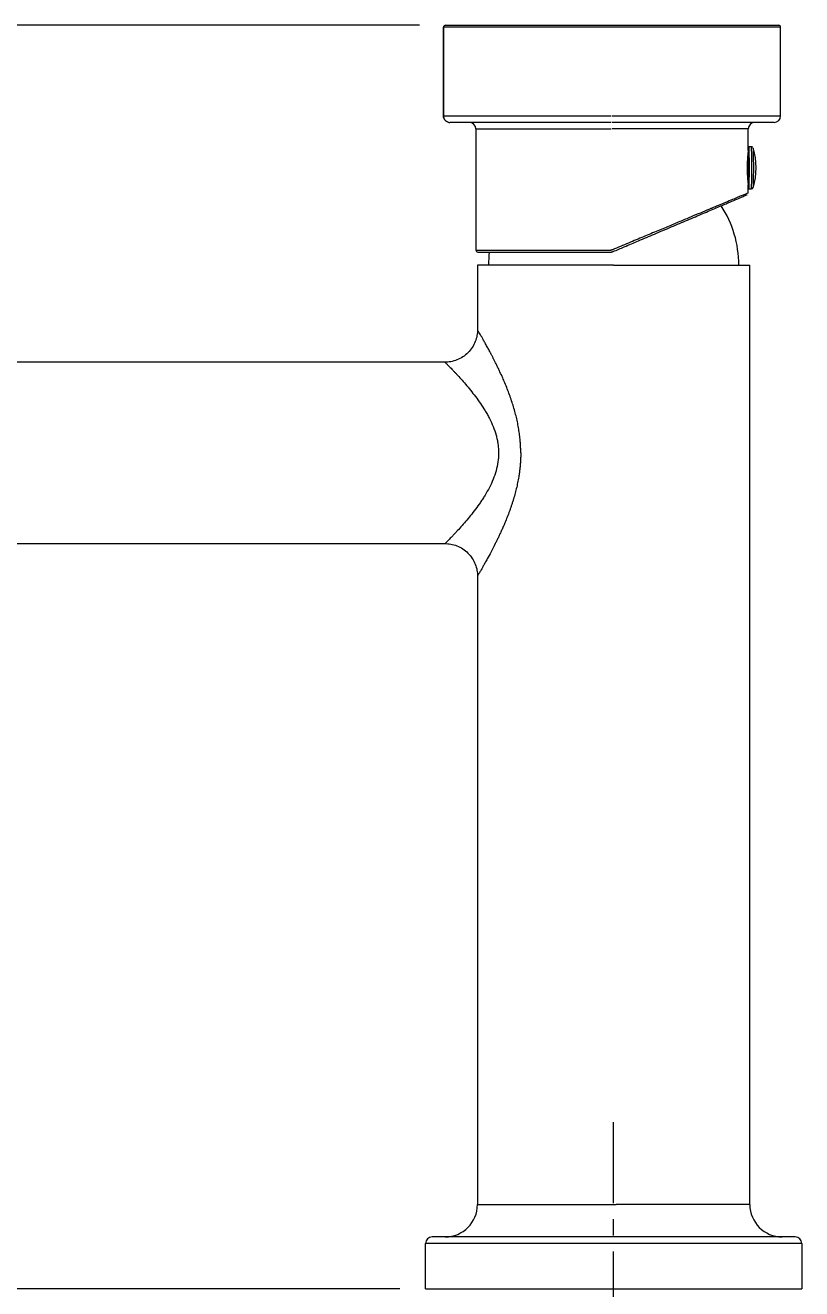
# Model space of a CAD drawing. Extents: x 1652 to 2441, y 0 to 579.
# Drawn here: x 2070.3 to 2190, y 247.6 to 442.6 of the extents above; entities that cross this region are included whole.
import ezdxf

# ---------------------------------------------------------------- set-up
doc = ezdxf.new("R2010")
doc.units = 0
doc.header["$LTSCALE"] = 10
doc.header["$MEASUREMENT"] = 0
doc.header["$PDMODE"] = 3
doc.header["$PDSIZE"] = -10
doc.linetypes.add('CENTER', pattern=[2, 1.25, -0.25, 0.25, -0.25])
doc.layers.get('0').update_dxf_attribs({"linetype": 'CONTINUOUS'})
doc.layers.get('DEFPOINTS').update_dxf_attribs({"linetype": 'CONTINUOUS'})
doc.layers.add('1', color=7, linetype='CONTINUOUS')
doc.layers.add('BODY', color=7, linetype='CONTINUOUS')
doc.styles.add('Daelim Dimension', font='NanumGothic.ttf')
doc.dimstyles.new('DEFAULT', dxfattribs={"dimscale": 2, "dimtxt": 2, "dimasz": 2, "dimexe": 0, "dimexo": 2, "dimgap": 1, "dimtad": 1, "dimdec": 0, "dimzin": 9, "dimdsep": 46, "dimtxsty": 'Daelim Dimension', "dimcen": 0.5, "dimclrd": 5, "dimclre": 5, "dimclrt": 256, "dimadec": 1, "dimazin": 0, "dimtfac": 1, "dimtdec": 0, "dimtix": 1, "dimtmove": 0, "dimatfit": 3, "dimfxl": 1, "dimtolj": 1, "dimtzin": 1, "dimlwd": 9, "dimlwe": 9, "dimarcsym": 0})

# ---------------------------------------------------------------- blocks, each defined once
blk = doc.blocks.new('*D0')
at = {"color": 5, "lineweight": 9, "ltscale": 0.5, "transparency": 16777216}
for p, q in [((2131.05, 442.62), (1962.52, 442.62)), ((1964.52, 438.62), (1964.52, 251.62)), ((2127.99, 247.62), (1962.52, 247.62))]:
    blk.add_line(p, q, dxfattribs=at)
at = {"color": 5, "ltscale": 0.5, "transparency": 16777216}
for points in [[(1963.85, 438.62), (1965.19, 438.62), (1964.52, 442.62)], [(1963.85, 251.62), (1965.19, 251.62), (1964.52, 247.62)]]:
    blk.add_solid(points, dxfattribs=at)
at = {"layer": 'DEFPOINTS', "color": 0, "ltscale": 0.5, "transparency": 16777216}
for p in [(2135.05, 442.62), (1964.52, 247.62), (2131.99, 247.62)]:
    blk.add_point(p, dxfattribs=at)
at = {"color": 7, "ltscale": 0.5, "transparency": 16777216, "insert": (1957.08, 345.12), "char_height": 10, "attachment_point": 5, "rotation": 90, "style": 'Daelim Dimension'}
blk.add_mtext('\\A1;195', dxfattribs=at)
blk = doc.blocks.new('*D1')
at = {"color": 5, "lineweight": 9, "ltscale": 0.5, "transparency": 16777216}
for p, q in [((2030.99, 357.48), (1986.05, 357.48)), ((1988.05, 353.48), (1988.05, 251.62)), ((2127.99, 247.62), (1986.05, 247.62))]:
    blk.add_line(p, q, dxfattribs=at)
at = {"color": 5, "ltscale": 0.5, "transparency": 16777216}
for points in [[(1987.39, 353.48), (1988.72, 353.48), (1988.05, 357.48)], [(1987.39, 251.62), (1988.72, 251.62), (1988.05, 247.62)]]:
    blk.add_solid(points, dxfattribs=at)
at = {"layer": 'DEFPOINTS', "color": 0, "ltscale": 0.5, "transparency": 16777216}
for p in [(2034.99, 357.48), (1988.05, 247.62), (2131.99, 247.62)]:
    blk.add_point(p, dxfattribs=at)
at = {"color": 7, "ltscale": 0.5, "transparency": 16777216, "insert": (1980.65, 302.55), "char_height": 10, "attachment_point": 5, "rotation": 90, "style": 'Daelim Dimension'}
blk.add_mtext('\\A1;110', dxfattribs=at)
blk = doc.blocks.new('*D2')
at = {"color": 5, "lineweight": 9, "ltscale": 0.5, "transparency": 16777216}
for p, q in [((2034.99, 352.48), (2034.99, 210.29)), ((2160.99, 216.85), (2160.99, 210.29)), ((2038.99, 212.29), (2156.99, 212.29))]:
    blk.add_line(p, q, dxfattribs=at)
at = {"color": 5, "ltscale": 0.5, "transparency": 16777216}
for points in [[(2038.99, 212.96), (2038.99, 211.63), (2034.99, 212.29)], [(2156.99, 212.96), (2156.99, 211.63), (2160.99, 212.29)]]:
    blk.add_solid(points, dxfattribs=at)
at = {"layer": 'DEFPOINTS', "color": 0, "ltscale": 0.5, "transparency": 16777216}
for p in [(2034.99, 356.48), (2160.99, 220.85), (2160.99, 212.29)]:
    blk.add_point(p, dxfattribs=at)
at = {"color": 7, "ltscale": 0.5, "transparency": 16777216, "insert": (2097.99, 219.74), "char_height": 10, "attachment_point": 5, "style": 'Daelim Dimension'}
blk.add_mtext('\\A1;126', dxfattribs=at)
blk = doc.blocks.new('*D5')
at = {"color": 5, "lineweight": 9, "ltscale": 0.5, "transparency": 16777216}
for p, q in [((2127.99, 247.62), (1962.52, 247.62)), ((1964.52, 243.62), (1964.52, 92.22)), ((2143.17, 88.22), (1962.52, 88.22))]:
    blk.add_line(p, q, dxfattribs=at)
at = {"color": 5, "ltscale": 0.5, "transparency": 16777216}
for points in [[(1963.85, 243.62), (1965.19, 243.62), (1964.52, 247.62)], [(1963.85, 92.22), (1965.19, 92.22), (1964.52, 88.22)]]:
    blk.add_solid(points, dxfattribs=at)
at = {"layer": 'DEFPOINTS', "color": 0, "ltscale": 0.5, "transparency": 16777216}
for p in [(2131.99, 247.62), (1964.52, 88.22), (2147.17, 88.22)]:
    blk.add_point(p, dxfattribs=at)
at = {"color": 7, "ltscale": 0.5, "transparency": 16777216, "insert": (1957.08, 167.92), "char_height": 10, "attachment_point": 5, "rotation": 90, "style": 'Daelim Dimension'}
blk.add_mtext('\\A1;480', dxfattribs=at)

msp = doc.modelspace()

# ---------------------------------------------------------------- linework, layer by layer
at = {"layer": '1', "color": 7, "linetype": 'Continuous', "lineweight": 18}
for p, q in [((2134.75, 442.32), (2134.75, 428.62)), ((2134.75, 442.32), (2134.75, 442.32)), ((2135.05, 442.62), (2186.44, 442.62)), ((2186.74, 428.62), (2186.74, 442.32)), ((2160.62, 427.62), (2135.74, 427.62)), ((2185.74, 427.62), (2160.74, 427.62)), ((2139.74, 426.62), (2139.74, 407.92)), ((2181.74, 423.27), (2181.74, 426.62)), ((2181.75, 423.37), (2181.74, 423.37)), ((2182.23, 423.87), (2181.85, 423.87)), ((2181.74, 416.73), (2181.74, 417.97)), ((2181.74, 417.87), (2181.75, 417.87)), ((2181.75, 417.87), (2181.75, 417.87)), ((2181.85, 417.37), (2182.23, 417.37)), ((2181.85, 417.37), (2181.85, 417.37)), ((2140.04, 407.62), (2160.54, 407.62)), ((2139.99, 405.62), (2139.99, 395.62)), ((2160.99, 405.62), (2139.99, 405.62)), ((2160.99, 405.62), (2181.99, 405.62)), ((2181.99, 260.62), (2181.99, 405.62)), ((2134.99, 390.62), (2011.99, 390.62)), ((2053.5, 362.62), (2134.99, 362.62)), ((2139.99, 357.62), (2139.99, 260.62)), ((2188.99, 255.62), (2132.99, 255.62)), ((2188.99, 255.62), (2188.99, 255.62)), ((2131.99, 247.62), (2131.99, 254.62)), ((2189.99, 254.62), (2189.99, 247.62)), ((2131.99, 247.62), (2189.99, 247.62))]:
    msp.add_line(p, q, dxfattribs=at)
at = {"layer": '1', "color": 7, "linetype": 'Continuous', "lineweight": 13}
for p, q in [((2134.75, 428.62), (2134.75, 442.32)), ((2160.62, 442.32), (2134.75, 442.32)), ((2160.74, 442.32), (2160.62, 442.32)), ((2186.74, 442.32), (2160.74, 442.32)), ((2134.75, 428.62), (2160.61, 428.62)), ((2160.74, 428.62), (2186.74, 428.62)), ((2139.74, 426.62), (2160.61, 426.62)), ((2181.74, 426.62), (2160.74, 426.62)), ((2181.74, 417.87), (2181.75, 417.87)), ((2181.85, 417.37), (2182.23, 417.37)), ((2139.74, 407.92), (2160.54, 407.92)), ((2139.99, 260.62), (2160.99, 260.62)), ((2160.99, 260.62), (2161.36, 260.62)), ((2181.99, 260.62), (2161.36, 260.62)), ((2189.99, 254.62), (2131.99, 254.62)), ((2189.99, 254.62), (2189.99, 254.62))]:
    msp.add_line(p, q, dxfattribs=at)
at = {"layer": '1', "color": 7, "linetype": 'Continuous', "lineweight": 18}
for centre, radius, start, end in [((2135.05, 442.32), 0.3, 90, 180), ((2186.44, 442.32), 0.3, 0, 90), ((2135.74, 428.62), 1, 253.3711, 270), ((2138.74, 426.62), 1, 0, 90), ((2182.74, 426.62), 1, 90, 180), ((2185.74, 428.62), 1, 270, 0), ((2172.14, 420.62), 10.81, 343.7489, 16.2511), ((2163.49, 405.62), 16.8, 0, 33.0273), ((2140.04, 407.92), 0.3, 180, 270), ((2158.49, 405.62), 16.8, 173.1634, 180), ((2134.99, 260.62), 5, 270, 0), ((2186.99, 260.62), 5, 180, 270), ((2132.99, 254.62), 1, 90, 180), ((2188.99, 254.62), 1, 0, 90)]:
    msp.add_arc(centre, radius, start, end, dxfattribs=at)
at = {"layer": '1', "color": 7, "linetype": 'Continuous', "lineweight": 13}
for centre, major_axis, ratio, start_param, end_param in [((2135.05, 442.32), (0, -0.3), 0.999588, 3.141593, 4.712389), ((2182.23, 420.62), (0, -3.25), 0.021644, 0.02215, 3.158623), ((2181.75, 420.62), (0, -3.15), 0.021644, 0.017266, 0.02215), ((2181.85, 417.47), (-0.0715, 0.0699), 0.99952, 0.773986, 2.344783), ((2182.23, 420.62), (0, -3.25), 0.021644, 0.01703, 0.02215)]:
    msp.add_ellipse(centre, major_axis=major_axis, ratio=ratio, start_param=start_param, end_param=end_param, dxfattribs=at)
at = {"layer": '1', "color": 7, "linetype": 'Continuous', "lineweight": 18}
for centre, major_axis, ratio, start_param, end_param in [((2181.75, 420.62), (0, 3.15), 0.021644, 0.02215, 0.155461), ((2181.75, 420.62), (0, 3.15), 0.021644, 3.163743, 6.300451), ((2181.75, 420.62), (0, -3.15), 0.021644, 3.158859, 3.163743), ((2181.75, 420.62), (0, -2.75), 0.021644, 0.02215, 3.141557), ((2181.85, 420.62), (0, 3.25), 0.021644, 3.163743, 6.300451), ((2182.52, 420.62), (0, 3.03), 0.021644, 3.163743, 6.26713), ((2181.75, 420.62), (0, 3.15), 0.021644, 2.986095, 3.158859), ((2181.85, 420.62), (0, 3.25), 0.021644, 3.158859, 3.163743), ((2182.23, 417.67), (-0.215, 0.21), 0.99952, 2.344783, 3.631141)]:
    msp.add_ellipse(centre, major_axis=major_axis, ratio=ratio, start_param=start_param, end_param=end_param, dxfattribs=at)
for points, knots in [([(2134.75, 428.62), (2134.75, 428.62), (2134.75, 428.61), (2134.75, 428.59), (2134.75, 428.58), (2134.75, 428.56), (2134.76, 428.54), (2134.76, 428.53), (2134.76, 428.51), (2134.76, 428.5), (2134.76, 428.48), (2134.76, 428.46), (2134.77, 428.45), (2134.77, 428.43), (2134.77, 428.42), (2134.78, 428.4), (2134.78, 428.38), (2134.79, 428.34), (2134.8, 428.31), (2134.81, 428.3)], [0, 0, 0, 0, 0.046978, 0.094208, 0.141692, 0.18943, 0.237422, 0.285669, 0.334171, 0.38293, 0.431946, 0.481219, 0.53075, 0.580539, 0.630588, 0.680895, 0.731462, 0.859917, 1, 1, 1, 1]), ([(2135.46, 427.66), (2135.46, 427.66), (2135.45, 427.66), (2135.42, 427.67), (2135.38, 427.69), (2135.35, 427.7), (2135.33, 427.71), (2135.31, 427.72), (2135.29, 427.73), (2135.28, 427.74), (2135.27, 427.74), (2135.26, 427.75), (2135.24, 427.76), (2135.22, 427.77), (2135.19, 427.79), (2135.17, 427.8), (2135.15, 427.82), (2135.11, 427.85), (2135.05, 427.9), (2134.99, 427.97), (2134.92, 428.06), (2134.87, 428.15), (2134.83, 428.23), (2134.81, 428.29), (2134.79, 428.34), (2134.78, 428.38), (2134.77, 428.41), (2134.77, 428.44), (2134.76, 428.47), (2134.76, 428.5), (2134.76, 428.53), (2134.75, 428.56), (2134.75, 428.59), (2134.75, 428.61), (2134.75, 428.62)], [0, 0, 0, 0, 0.056591, 0.121857, 0.1964, 0.222506, 0.245436, 0.265124, 0.281477, 0.294425, 0.303919, 0.309929, 0.332243, 0.353904, 0.374897, 0.395215, 0.414847, 0.433775, 0.498153, 0.566776, 0.628254, 0.707708, 0.755045, 0.795069, 0.827891, 0.853565, 0.872508, 0.891268, 0.909844, 0.928238, 0.946449, 0.96448, 0.98233, 1, 1, 1, 1]), ([(2181.74, 423.27), (2181.74, 423.27), (2181.74, 423.27), (2181.74, 423.25), (2181.74, 423.22), (2181.73, 423.18), (2181.73, 423.15), (2181.73, 423.14), (2181.72, 423.13), (2181.72, 423.12), (2181.72, 423.1), (2181.72, 423.09), (2181.71, 423.04), (2181.71, 422.96), (2181.7, 422.87), (2181.69, 422.8), (2181.68, 422.76), (2181.68, 422.72), (2181.68, 422.7), (2181.68, 422.68), (2181.67, 422.61), (2181.66, 422.5), (2181.64, 422.31), (2181.63, 422.17), (2181.62, 422.06), (2181.62, 422.02), (2181.62, 421.95), (2181.61, 421.91), (2181.61, 421.79), (2181.6, 421.64), (2181.59, 421.48), (2181.59, 421.35), (2181.59, 421.31), (2181.58, 421.23), (2181.58, 421.18), (2181.58, 421.05), (2181.58, 420.88), (2181.57, 420.62), (2181.57, 420.45), (2181.58, 420.34), (2181.58, 420.32), (2181.58, 420.28), (2181.58, 420.21), (2181.58, 420.15), (2181.58, 420.02), (2181.59, 419.85), (2181.59, 419.69), (2181.6, 419.57), (2181.6, 419.53), (2181.61, 419.47), (2181.61, 419.45), (2181.61, 419.41), (2181.61, 419.31), (2181.63, 419.15), (2181.64, 419.01), (2181.64, 418.91), (2181.65, 418.88), (2181.65, 418.81), (2181.66, 418.78), (2181.66, 418.69), (2181.67, 418.57), (2181.69, 418.42), (2181.7, 418.33), (2181.71, 418.28), (2181.71, 418.27), (2181.71, 418.25), (2181.71, 418.24), (2181.71, 418.21), (2181.72, 418.19), (2181.72, 418.14), (2181.73, 418.08), (2181.73, 418.04), (2181.74, 418.01), (2181.74, 418.01), (2181.74, 417.99), (2181.74, 417.99), (2181.74, 417.98), (2181.74, 417.97), (2181.74, 417.97)], [0, 0, 0, 0, 0.031256, 0.031256, 0.062512, 0.093768, 0.093768, 0.101582, 0.101582, 0.109396, 0.109396, 0.125023, 0.125023, 0.156279, 0.187535, 0.187535, 0.203163, 0.210977, 0.210977, 0.218791, 0.218791, 0.250047, 0.281303, 0.312559, 0.312559, 0.328187, 0.328187, 0.343814, 0.343814, 0.37507, 0.406326, 0.406326, 0.421954, 0.421954, 0.437582, 0.437582, 0.468838, 0.500094, 0.53135, 0.53135, 0.539164, 0.539164, 0.546978, 0.562606, 0.562606, 0.593861, 0.625117, 0.625117, 0.640745, 0.640745, 0.648559, 0.648559, 0.656373, 0.687629, 0.718885, 0.718885, 0.734513, 0.734513, 0.750141, 0.750141, 0.781397, 0.812652, 0.843908, 0.843908, 0.851722, 0.851722, 0.859536, 0.859536, 0.875164, 0.875164, 0.90642, 0.937676, 0.937676, 0.953304, 0.953304, 0.968932, 0.968932, 1, 1, 1, 1]), ([(2182.44, 423.78), (2182.43, 423.8), (2182.39, 423.83), (2182.31, 423.87), (2182.26, 423.87), (2182.24, 423.87)], [0, 0, 0, 0, 0.302056, 0.758325, 1, 1, 1, 1]), ([(2181.74, 416.73), (2181.74, 416.73), (2181.71, 416.72), (2181.6, 416.68), (2181.52, 416.64), (2181.29, 416.54), (2181.14, 416.48), (2180.79, 416.33), (2180.58, 416.25), (2180.1, 416.05), (2179.83, 415.93), (2179.23, 415.68), (2178.89, 415.54), (2178.16, 415.24), (2177.77, 415.07), (2177.13, 414.81), (2176.91, 414.71), (2176.57, 414.57), (2176.4, 414.5), (2176.19, 414.41), (2176.09, 414.37), (2176.04, 414.35), (2176.01, 414.34), (2176, 414.33), (2175.99, 414.33), (2175.99, 414.33), (2175.99, 414.33), (2175.98, 414.33), (2175.98, 414.32), (2175.98, 414.32), (2175.98, 414.32), (2175.59, 414.16), (2175.17, 413.98), (2174.26, 413.6), (2173.77, 413.4), (2172.74, 412.97), (2172.2, 412.74), (2171.04, 412.26), (2170.43, 412), (2169.16, 411.47), (2168.49, 411.19), (2167.1, 410.61), (2166.37, 410.3), (2164.86, 409.67), (2164.09, 409.35), (2162.88, 408.84), (2162.48, 408.67), (2161.65, 408.33), (2161.23, 408.15), (2160.81, 407.98)], [0, 0, 0, 0, 0.062355, 0.062355, 0.124865, 0.124865, 0.187375, 0.187375, 0.249884, 0.249884, 0.312394, 0.312394, 0.374904, 0.374904, 0.437413, 0.437413, 0.468668, 0.468668, 0.484295, 0.492109, 0.496016, 0.497969, 0.498946, 0.499434, 0.499679, 0.499801, 0.499862, 0.499892, 0.499908, 0.499908, 0.499923, 0.499923, 0.562432, 0.562432, 0.624942, 0.624942, 0.687452, 0.687452, 0.749961, 0.749961, 0.812471, 0.812471, 0.874981, 0.874981, 0.93749, 0.93749, 0.968745, 0.968745, 1, 1, 1, 1]), ([(2160.93, 407.7), (2161.5, 407.94), (2162.81, 408.5), (2164.94, 409.4), (2167.38, 410.44), (2169.92, 411.52), (2172.43, 412.58), (2174.78, 413.58), (2176.85, 414.46), (2178.56, 415.18), (2179.9, 415.75), (2180.86, 416.16), (2181.43, 416.4), (2181.56, 416.46), (2181.56, 416.46)], [0, 0, 0, 0, 0.054513, 0.126167, 0.207136, 0.294829, 0.386695, 0.480137, 0.572292, 0.661376, 0.748032, 0.833154, 0.917149, 1, 1, 1, 1]), ([(2160.74, 407.95), (2160.74, 407.95), (2160.69, 407.94), (2160.62, 407.92), (2160.55, 407.92), (2160.54, 407.92)], [0, 0, 0, 0, 0.060321, 0.742595, 1, 1, 1, 1]), ([(2160.81, 407.98), (2160.8, 407.97), (2160.78, 407.96), (2160.76, 407.96), (2160.74, 407.95)], [0, 0, 0, 0, 0.44939, 1, 1, 1, 1]), ([(2139.99, 395.66), (2139.99, 395.35), (2139.94, 394.72), (2139.68, 393.78), (2139.21, 392.87), (2138.55, 392.06), (2137.74, 391.4), (2136.84, 390.94), (2135.89, 390.67), (2135.26, 390.62), (2134.95, 390.62)], [0, 0, 0, 0, 0.116335, 0.239795, 0.368506, 0.500012, 0.631517, 0.760223, 0.883674, 1, 1, 1, 1]), ([(2134.95, 362.62), (2135.26, 362.62), (2135.89, 362.57), (2136.84, 362.31), (2137.74, 361.84), (2138.55, 361.18), (2139.21, 360.37), (2139.68, 359.47), (2139.94, 358.52), (2139.99, 357.89), (2139.99, 357.58)], [0, 0, 0, 0, 0.116332, 0.239788, 0.368497, 0.500002, 0.631507, 0.760215, 0.88367, 1, 1, 1, 1])]:
    msp.add_open_spline(points, degree=3, knots=knots, dxfattribs=at)
for points, degree in [([(2182.24, 423.87), (2182.23, 423.87)], 1), ([(2160.54, 407.62), (2160.57, 407.62), (2160.64, 407.62), (2160.73, 407.64), (2160.8, 407.66), (2160.83, 407.66)], 3), ([(2160.93, 407.7), (2160.92, 407.7), (2160.9, 407.69), (2160.86, 407.68), (2160.84, 407.67), (2160.83, 407.66)], 3)]:
    msp.add_open_spline(points, degree=degree, dxfattribs=at)
at = {"layer": '1', "color": 7, "linetype": 'Continuous', "lineweight": 13}
for points, knots in [([(2146.66, 376.62), (2146.66, 376.64), (2146.66, 376.69), (2146.66, 376.75), (2146.66, 376.82), (2146.66, 376.88), (2146.65, 376.94), (2146.65, 377.01), (2146.65, 377.07), (2146.65, 377.14), (2146.65, 377.2), (2146.65, 377.27), (2146.65, 377.33), (2146.64, 377.4), (2146.64, 377.46), (2146.64, 377.53), (2146.64, 377.59), (2146.63, 377.66), (2146.63, 377.72), (2146.63, 377.79), (2146.62, 377.85), (2146.62, 377.92), (2146.61, 377.98), (2146.61, 378.05), (2146.61, 378.11), (2146.6, 378.18), (2146.6, 378.24), (2146.58, 378.43), (2146.56, 378.74), (2146.51, 379.18), (2146.45, 379.62), (2146.39, 380.07), (2146.32, 380.51), (2146.24, 380.97), (2146.14, 381.42), (2146.01, 382.04), (2145.81, 382.81), (2145.55, 383.74), (2145.25, 384.68), (2144.93, 385.59), (2144.58, 386.52), (2144.23, 387.39), (2143.85, 388.27), (2143.52, 389), (2143.21, 389.65), (2142.97, 390.15), (2142.77, 390.54), (2142.63, 390.83), (2142.53, 391.02), (2142.43, 391.21), (2142.34, 391.4), (2142.25, 391.58), (2142.16, 391.75), (2142.07, 391.92), (2141.95, 392.15), (2141.8, 392.41), (2141.64, 392.71), (2141.42, 393.12), (2141.16, 393.6), (2140.87, 394.1), (2140.63, 394.53), (2140.43, 394.87), (2140.27, 395.15), (2140.14, 395.36), (2140.06, 395.51), (2140, 395.6), (2139.99, 395.62), (2139.99, 395.62)], [0, 0, 0, 0, 0.002299, 0.0046, 0.006903, 0.009207, 0.011514, 0.013822, 0.016132, 0.018443, 0.020757, 0.023072, 0.025388, 0.027707, 0.030027, 0.032348, 0.034671, 0.036996, 0.039322, 0.04165, 0.043979, 0.04631, 0.048642, 0.050976, 0.053311, 0.055648, 0.057986, 0.060325, 0.07588, 0.091661, 0.107662, 0.123879, 0.140107, 0.156713, 0.173691, 0.191035, 0.225454, 0.262118, 0.297949, 0.336799, 0.373204, 0.413515, 0.447862, 0.490013, 0.514605, 0.539067, 0.563402, 0.573508, 0.583513, 0.593419, 0.603225, 0.612933, 0.622543, 0.632057, 0.641474, 0.660668, 0.678733, 0.695678, 0.736573, 0.774208, 0.808641, 0.843235, 0.876259, 0.907748, 0.938996, 0.969762, 1, 1, 1, 1]), ([(2134.99, 390.62), (2134.99, 390.62), (2134.99, 390.62), (2134.99, 390.62), (2135.02, 390.59), (2135.1, 390.51), (2135.13, 390.48), (2135.21, 390.4), (2135.25, 390.36), (2135.41, 390.2), (2135.53, 390.07), (2135.82, 389.77), (2136.07, 389.51), (2136.36, 389.21), (2136.56, 389), (2136.66, 388.89), (2136.98, 388.54), (2137.2, 388.3), (2137.67, 387.77), (2137.91, 387.5), (2138.4, 386.92), (2138.66, 386.62), (2139.17, 385.98), (2139.42, 385.65), (2139.94, 384.97), (2140.19, 384.62), (2140.69, 383.89), (2140.93, 383.52), (2141.28, 382.94), (2141.4, 382.74), (2141.62, 382.35), (2141.73, 382.15), (2142.04, 381.53), (2142.23, 381.11), (2142.58, 380.26), (2142.73, 379.82), (2142.92, 379.15), (2142.97, 378.92), (2143.07, 378.47), (2143.11, 378.24), (2143.18, 377.78), (2143.2, 377.55), (2143.24, 377.09), (2143.24, 376.85), (2143.24, 376.62)], [0, 0, 0, 0, 0.000181, 0.000181, 0.062669, 0.062669, 0.093914, 0.093914, 0.125158, 0.125158, 0.187647, 0.187647, 0.250136, 0.28138, 0.28138, 0.312624, 0.312624, 0.375113, 0.375113, 0.437602, 0.437602, 0.50009, 0.50009, 0.562579, 0.562579, 0.625068, 0.625068, 0.687556, 0.687556, 0.718801, 0.718801, 0.750045, 0.750045, 0.812534, 0.812534, 0.875023, 0.875023, 0.906267, 0.906267, 0.937511, 0.937511, 0.968756, 0.968756, 1, 1, 1, 1]), ([(2143.24, 376.62), (2143.24, 376.16), (2143.21, 375.69), (2143.08, 374.77), (2142.98, 374.32), (2142.73, 373.42), (2142.58, 372.98), (2142.23, 372.12), (2142.04, 371.71), (2141.62, 370.89), (2141.4, 370.49), (2141.05, 369.91), (2140.93, 369.72), (2140.68, 369.35), (2140.56, 369.16), (2140.19, 368.62), (2139.93, 368.27), (2139.42, 367.59), (2139.17, 367.26), (2138.66, 366.63), (2138.4, 366.32), (2137.91, 365.74), (2137.67, 365.47), (2137.2, 364.94), (2136.98, 364.7), (2136.66, 364.36), (2136.56, 364.25), (2136.36, 364.03), (2136.26, 363.93), (2135.99, 363.64), (2135.82, 363.47), (2135.53, 363.17), (2135.41, 363.04), (2135.25, 362.89), (2135.21, 362.84), (2135.13, 362.76), (2135.1, 362.73), (2135.02, 362.65), (2134.99, 362.62), (2134.99, 362.62), (2134.99, 362.62), (2134.99, 362.62)], [0, 0, 0, 0, 0.062499, 0.062499, 0.124998, 0.124998, 0.187497, 0.187497, 0.249996, 0.249996, 0.312495, 0.312495, 0.343745, 0.343745, 0.374994, 0.374994, 0.437493, 0.437493, 0.499992, 0.499992, 0.562491, 0.562491, 0.62499, 0.62499, 0.687489, 0.687489, 0.718739, 0.718739, 0.749988, 0.749988, 0.812487, 0.812487, 0.874986, 0.874986, 0.906236, 0.906236, 0.937485, 0.937485, 0.999985, 0.999985, 1, 1, 1, 1]), ([(2146.66, 376.62), (2146.66, 376.6), (2146.66, 376.56), (2146.66, 376.5), (2146.66, 376.44), (2146.66, 376.38), (2146.65, 376.32), (2146.65, 376.26), (2146.65, 376.2), (2146.65, 376.15), (2146.65, 376.09), (2146.65, 376.03), (2146.65, 375.97), (2146.65, 375.91), (2146.64, 375.85), (2146.64, 375.79), (2146.64, 375.73), (2146.64, 375.67), (2146.63, 375.61), (2146.63, 375.55), (2146.63, 375.49), (2146.62, 375.43), (2146.62, 375.37), (2146.62, 375.31), (2146.61, 375.25), (2146.61, 375.19), (2146.61, 375.13), (2146.6, 375.07), (2146.6, 375.02), (2146.59, 374.96), (2146.59, 374.9), (2146.58, 374.84), (2146.58, 374.78), (2146.57, 374.72), (2146.57, 374.66), (2146.56, 374.6), (2146.56, 374.54), (2146.55, 374.48), (2146.55, 374.42), (2146.54, 374.36), (2146.53, 374.3), (2146.53, 374.24), (2146.52, 374.18), (2146.52, 374.12), (2146.51, 374.06), (2146.5, 374), (2146.49, 373.95), (2146.49, 373.89), (2146.48, 373.83), (2146.47, 373.77), (2146.46, 373.71), (2146.46, 373.65), (2146.45, 373.59), (2146.44, 373.53), (2146.43, 373.47), (2146.42, 373.41), (2146.42, 373.35), (2146.41, 373.29), (2146.4, 373.23), (2146.34, 372.88), (2146.23, 372.24), (2146.04, 371.32), (2145.81, 370.41), (2145.59, 369.64), (2145.4, 369.03), (2145.25, 368.56), (2145.09, 368.1), (2144.87, 367.48), (2144.58, 366.71), (2144.26, 365.92), (2143.97, 365.24), (2143.71, 364.68), (2143.46, 364.13), (2143.22, 363.61), (2142.97, 363.1), (2142.59, 362.33), (2142.08, 361.34), (2141.56, 360.38), (2141.17, 359.67), (2140.88, 359.16), (2140.64, 358.73), (2140.44, 358.38), (2140.27, 358.1), (2140.15, 357.88), (2140.06, 357.73), (2140, 357.64), (2139.99, 357.62), (2139.99, 357.62), (2139.99, 357.62)], [0, 0, 0, 0, 0.002123, 0.004247, 0.00637, 0.008494, 0.010617, 0.012741, 0.014865, 0.016989, 0.019113, 0.021237, 0.023361, 0.025486, 0.027611, 0.029736, 0.031862, 0.033988, 0.036114, 0.038241, 0.040368, 0.042496, 0.044624, 0.046753, 0.048882, 0.051012, 0.053143, 0.055274, 0.057406, 0.059539, 0.061672, 0.063806, 0.065941, 0.068077, 0.070213, 0.072351, 0.074489, 0.076629, 0.078769, 0.08091, 0.083053, 0.085196, 0.08734, 0.089486, 0.091633, 0.093781, 0.09593, 0.09808, 0.100231, 0.102384, 0.104538, 0.106694, 0.10885, 0.111009, 0.113168, 0.115329, 0.117492, 0.119656, 0.121821, 0.123988, 0.157843, 0.192099, 0.226851, 0.262189, 0.280649, 0.299209, 0.317878, 0.336668, 0.374756, 0.413105, 0.438595, 0.464025, 0.489419, 0.514053, 0.538522, 0.562848, 0.630025, 0.69518, 0.733724, 0.771349, 0.808208, 0.841815, 0.87482, 0.907371, 0.938354, 0.969091, 0.999727, 1, 1, 1, 1])]:
    msp.add_open_spline(points, degree=3, knots=knots, dxfattribs=at)
at = {"layer": 'BODY', "color": 1, "linetype": 'CENTER', "lineweight": 5}
msp.add_line((2160.99, 220.85), (2160.99, 274.88), dxfattribs=at)

# ---------------------------------------------------------------- dimensions: what is measured, and where the dimension line sits
at = {"color": 5, "ltscale": 0.5}
for base, p1, picture, middle in [((1964.52, 247.62), (2135.05, 442.62), '*D0', (1957.08, 345.12)), ((1988.05, 247.62), (2034.99, 357.48), '*D1', (1980.65, 302.55))]:
    dim = msp.add_linear_dim(base=base, p1=p1, p2=(2131.99, 247.62), angle=90, dimstyle='DEFAULT', override={"dimtxt": 5, "dimexe": 1, "dimclrt": 7}, dxfattribs=at)
    dim.commit()
    dim.dimension.update_dxf_attribs({"geometry": picture, "text_midpoint": middle})
dim = msp.add_linear_dim(base=(2160.99, 212.29), p1=(2034.99, 356.48), p2=(2160.99, 220.85), dimstyle='DEFAULT', override={"dimtxt": 5, "dimexe": 1, "dimclrt": 7}, dxfattribs=at)
dim.commit()
dim.dimension.update_dxf_attribs({"geometry": '*D2', "text_midpoint": (2097.99, 219.74)})
dim = msp.add_linear_dim(base=(1964.52, 88.22), p1=(2131.99, 247.62), p2=(2147.17, 88.22), angle=90, text='480', dimstyle='DEFAULT', override={"dimtxt": 5, "dimexe": 1, "dimclrt": 7}, dxfattribs=at)
dim.commit()
dim.dimension.update_dxf_attribs({"geometry": '*D5', "text_midpoint": (1957.08, 167.92)})

doc.saveas('drawing.dxf')
